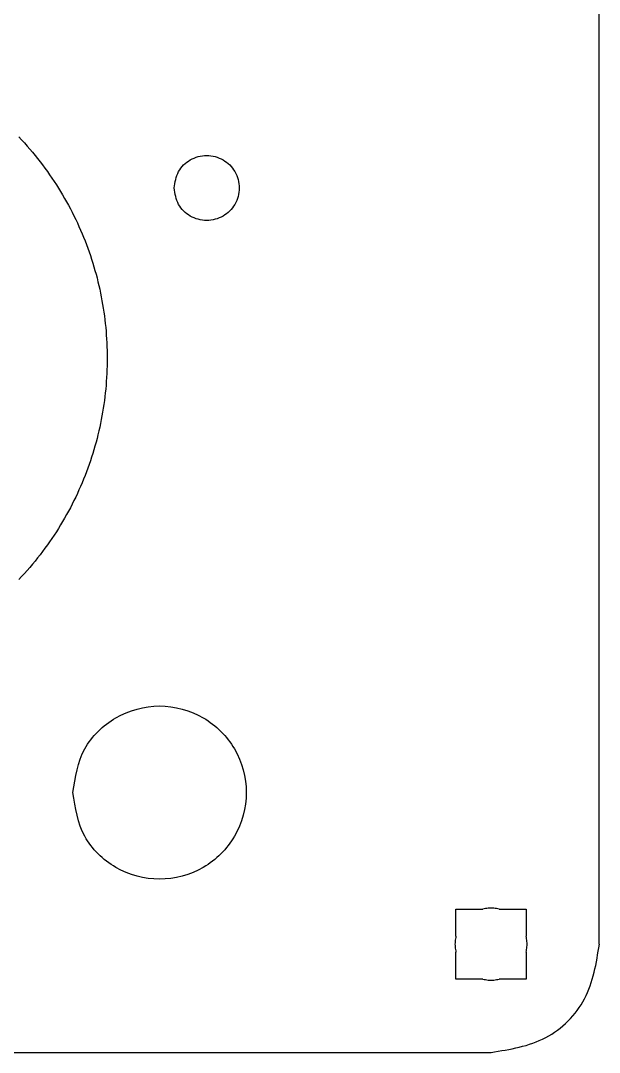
# Model space of a CAD drawing. Extents: x 14 to 324, y 11 to 161.
# Drawn here: x 110.3 to 163.7, y 11.2 to 106.6 of the extents above; entities that cross this region are included whole.
import ezdxf

# ---------------------------------------------------------------- set-up
doc = ezdxf.new("R2010")
doc.units = 0
doc.layers.add('CUT', color=3, linetype='CONTINUOUS')
doc.layers.add('ETCH1', color=5, linetype='CONTINUOUS')

msp = doc.modelspace()

# ---------------------------------------------------------------- linework, layer by layer
at = {"layer": 'CUT'}
for p, q in [((163.719, 21.249), (163.719, 151.335)), ((150.47, 21.996), (150.47, 24.491)), ((150.47, 24.491), (152.966, 24.491)), ((154.461, 24.491), (156.955, 24.491)), ((156.955, 24.491), (156.955, 21.996)), ((150.47, 18.007), (150.47, 20.5)), ((156.955, 20.5), (156.955, 18.007)), ((152.966, 18.007), (150.47, 18.007)), ((156.955, 18.007), (154.461, 18.007)), ((23.626, 11.243), (153.712, 11.243))]:
    msp.add_line(p, q, dxfattribs=at)
for points, knots in [([(124.443, 91.157), (124.526, 90.627), (124.689, 89.584), (125.884, 88.436), (127.444, 88.01), (129.019, 88.436), (130.167, 89.584), (130.593, 91.157), (130.167, 92.729), (129.019, 93.877), (127.444, 94.303), (125.884, 93.877), (124.689, 92.729), (124.526, 91.686), (124.443, 91.157)], [0, 0, 0, 0, 1.570105, 3.09364, 4.663745, 6.23385, 7.757385, 9.32749, 10.897593, 12.421129, 13.991234, 15.561339, 17.084874, 18.654977, 18.654977, 18.654977, 18.654977]), ([(115.088, 35.259), (115.308, 33.848), (115.741, 31.067), (118.929, 28.005), (123.087, 26.871), (127.288, 28.005), (130.347, 31.067), (131.482, 35.259), (130.347, 39.451), (127.288, 42.513), (123.087, 43.647), (118.929, 42.513), (115.741, 39.451), (115.308, 36.67), (115.088, 35.259)], [0, 0, 0, 0, 4.186092, 8.248027, 12.434122, 16.620217, 20.682152, 24.868244, 29.054337, 33.116271, 37.302367, 41.488462, 45.550397, 49.736489, 49.736489, 49.736489, 49.736489]), ([(154.461, 24.492), (154.296, 24.523), (153.966, 24.583), (153.46, 24.583), (153.131, 24.523), (152.966, 24.492)], [0, 0, 0, 0, 0.502644, 1.003869, 1.506512, 1.506512, 1.506512, 1.506512]), ([(150.471, 21.997), (150.441, 21.832), (150.38, 21.503), (150.38, 20.997), (150.441, 20.667), (150.471, 20.502)], [0, 0, 0, 0, 0.502643, 1.003869, 1.506512, 1.506512, 1.506512, 1.506512]), ([(156.956, 20.503), (156.986, 20.668), (157.046, 20.997), (157.046, 21.503), (156.986, 21.833), (156.956, 21.998)], [0, 0, 0, 0, 0.502644, 1.00387, 1.506512, 1.506512, 1.506512, 1.506512]), ([(153.713, 11.243), (155.467, 11.518), (158.922, 12.06), (162.903, 16.041), (163.445, 19.496), (163.721, 21.25)], [0, 0, 0, 0, 5.232494, 10.309787, 15.542275, 15.542275, 15.542275, 15.542275]), ([(152.966, 18.008), (153.131, 17.977), (153.46, 17.917), (153.966, 17.917), (154.296, 17.977), (154.461, 18.008)], [0, 0, 0, 0, 0.502644, 1.003869, 1.506512, 1.506512, 1.506512, 1.506512])]:
    msp.add_open_spline(points, degree=3, knots=knots, dxfattribs=at)
at = {"layer": 'ETCH1'}
for p, q in [((110.083, 95.873), (110.344, 95.596)), ((110.344, 95.596), (110.602, 95.315)), ((110.602, 95.315), (110.854, 95.031)), ((110.854, 95.031), (111.103, 94.746)), ((111.103, 94.746), (111.347, 94.457)), ((111.347, 94.457), (111.587, 94.167)), ((111.587, 94.167), (111.824, 93.874)), ((111.824, 93.874), (112.054, 93.579)), ((112.054, 93.579), (112.281, 93.282)), ((112.281, 93.282), (112.506, 92.981)), ((112.506, 92.981), (112.725, 92.68)), ((112.725, 92.68), (112.938, 92.377)), ((112.938, 92.377), (113.149, 92.07)), ((113.149, 92.07), (113.354, 91.761)), ((113.354, 91.761), (113.557, 91.453)), ((113.557, 91.453), (113.755, 91.14)), ((113.755, 91.14), (113.948, 90.827)), ((113.948, 90.827), (114.136, 90.511)), ((114.136, 90.511), (114.322, 90.194)), ((114.322, 90.194), (114.501, 89.875)), ((114.501, 89.875), (114.679, 89.553)), ((114.679, 89.553), (114.851, 89.231)), ((114.851, 89.231), (115.019, 88.906)), ((115.019, 88.906), (115.182, 88.582)), ((115.182, 88.582), (115.342, 88.253)), ((115.342, 88.253), (115.496, 87.925)), ((115.496, 87.925), (115.647, 87.595)), ((115.647, 87.595), (115.793, 87.262)), ((115.793, 87.262), (115.936, 86.93)), ((115.936, 86.93), (116.075, 86.594)), ((116.075, 86.594), (116.208, 86.258)), ((116.208, 86.258), (116.339, 85.922)), ((116.339, 85.922), (116.464, 85.584)), ((116.464, 85.584), (116.585, 85.244)), ((116.585, 85.244), (116.7, 84.902)), ((116.7, 84.902), (116.813, 84.561)), ((116.813, 84.561), (116.923, 84.218)), ((116.923, 84.218), (117.026, 83.874)), ((117.026, 83.874), (117.126, 83.528)), ((117.126, 83.528), (117.222, 83.182)), ((117.222, 83.182), (117.314, 82.836)), ((117.314, 82.836), (117.4, 82.488)), ((117.4, 82.488), (117.482, 82.14)), ((117.482, 82.14), (117.562, 81.79)), ((117.562, 81.79), (117.636, 81.44)), ((117.636, 81.44), (117.707, 81.089)), ((117.707, 81.089), (117.771, 80.737)), ((117.771, 80.737), (117.834, 80.385)), ((117.834, 80.385), (117.89, 80.033)), ((117.89, 80.033), (117.943, 79.679)), ((117.943, 79.679), (117.992, 79.326)), ((117.992, 79.326), (118.037, 78.972)), ((118.037, 78.972), (118.078, 78.618)), ((118.078, 78.618), (118.113, 78.262)), ((118.113, 78.262), (118.146, 77.907)), ((118.146, 77.907), (118.174, 77.551)), ((118.174, 77.551), (118.197, 77.195)), ((118.197, 77.195), (118.217, 76.84)), ((118.217, 76.84), (118.23, 76.484)), ((118.23, 76.484), (118.242, 76.128)), ((118.242, 76.128), (118.248, 75.771)), ((118.248, 75.771), (118.25, 75.415)), ((118.25, 75.415), (118.248, 75.057)), ((118.242, 74.702), (118.23, 74.346)), ((118.248, 75.057), (118.242, 74.702)), ((118.197, 73.633), (118.174, 73.277)), ((118.217, 73.99), (118.197, 73.633)), ((118.23, 74.346), (118.217, 73.99)), ((118.113, 72.567), (118.078, 72.212)), ((118.146, 72.921), (118.113, 72.567)), ((118.174, 73.277), (118.146, 72.921)), ((118.037, 71.858), (117.992, 71.502)), ((118.078, 72.212), (118.037, 71.858)), ((117.89, 70.797), (117.834, 70.443)), ((117.943, 71.149), (117.89, 70.797)), ((117.992, 71.502), (117.943, 71.149)), ((117.707, 69.739), (117.636, 69.39)), ((117.771, 70.091), (117.707, 69.739)), ((117.834, 70.443), (117.771, 70.091)), ((117.482, 68.69), (117.4, 68.342)), ((117.562, 69.04), (117.482, 68.69)), ((117.636, 69.39), (117.562, 69.04)), ((117.314, 67.994), (117.222, 67.646)), ((117.4, 68.342), (117.314, 67.994)), ((117.026, 66.956), (116.923, 66.612)), ((117.126, 67.3), (117.026, 66.956)), ((117.222, 67.646), (117.126, 67.3)), ((116.7, 65.926), (116.585, 65.586)), ((116.813, 66.268), (116.7, 65.926)), ((116.923, 66.612), (116.813, 66.268)), ((116.339, 64.908), (116.208, 64.57)), ((116.464, 65.246), (116.339, 64.908)), ((116.585, 65.586), (116.464, 65.246)), ((116.075, 64.234), (115.936, 63.9)), ((116.208, 64.57), (116.075, 64.234)), ((115.647, 63.235), (115.496, 62.905)), ((115.793, 63.567), (115.647, 63.235)), ((115.936, 63.9), (115.793, 63.567)), ((115.182, 62.248), (115.019, 61.922)), ((115.342, 62.575), (115.182, 62.248)), ((115.496, 62.905), (115.342, 62.575)), ((114.679, 61.275), (114.501, 60.954)), ((114.851, 61.597), (114.679, 61.275)), ((115.019, 61.922), (114.851, 61.597)), ((114.136, 60.317), (113.948, 60.003)), ((114.322, 60.636), (114.136, 60.317)), ((114.501, 60.954), (114.322, 60.636)), ((113.557, 59.377), (113.354, 59.066)), ((113.755, 59.688), (113.557, 59.377)), ((113.948, 60.003), (113.755, 59.688)), ((112.938, 58.453), (112.725, 58.15)), ((113.149, 58.76), (112.938, 58.453)), ((113.354, 59.066), (113.149, 58.76)), ((112.054, 57.251), (111.824, 56.956)), ((112.281, 57.548), (112.054, 57.251)), ((112.506, 57.847), (112.281, 57.548)), ((112.725, 58.15), (112.506, 57.847)), ((111.347, 56.371), (111.103, 56.084)), ((111.587, 56.663), (111.347, 56.371)), ((111.824, 56.956), (111.587, 56.663)), ((110.602, 55.515), (110.344, 55.234)), ((110.854, 55.799), (110.602, 55.515)), ((111.103, 56.084), (110.854, 55.799)), ((110.344, 55.234), (110.083, 54.956))]:
    msp.add_line(p, q, dxfattribs=at)

doc.saveas('drawing.dxf')
